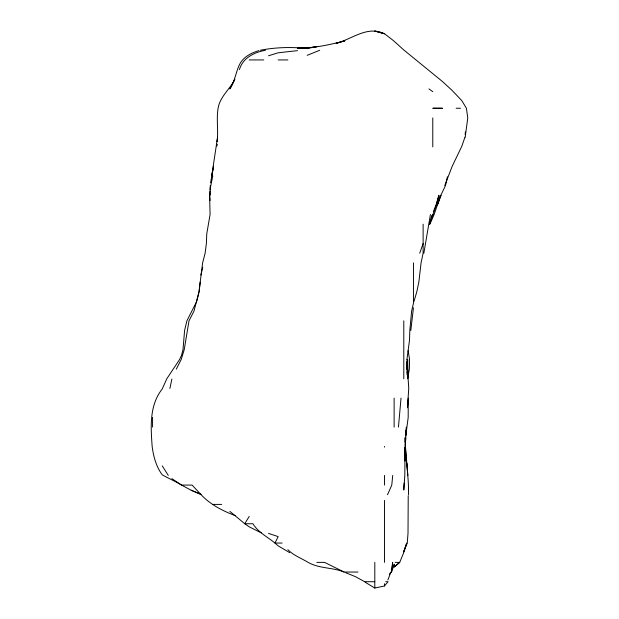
<?xml version="1.0" encoding="UTF-8"?>
<svg xmlns="http://www.w3.org/2000/svg" width="619" height="619" viewBox="0 0 619 619"><rect width="100%" height="100%" fill="white"/><g stroke="black" fill="none" stroke-linecap="round" stroke-linejoin="round"><path stroke-width="0.93" d="M407.016 359.469L406.946 369.133L407.704 378.797L407 371.764M210.321 189.94L210.545 185.545L209.609 195.209L210.081 214.53L206.761 233.858L206.367 243.522L205.129 253.179L202.63 262.843L198.978 291.835L193.971 311.156L189.012 320.82L184.191 349.805L181.197 359.469L176.322 369.133M405.638 437.734L405.414 446.431L405.615 437.734C404.664 456.822 409.113 475.647 408.455 494.743M404.826 447.398L404.517 460.923M210.151 191.341L210.058 195.209L210.143 193.453M210.197 189.414L210.282 185.545M407.581 361.403L407.658 359.469L408.099 376.863M405.112 442.036L405.375 437.648M398.45 427.102L401.027 398.118M405.778 435.01L406.404 427.102L404.633 456.095L405.019 447.398L404.811 475.415L403.789 490.055L404.137 483.145M408.107 399.874L407.441 407.782L408.749 388.453L407.503 369.133L408.022 377.041M465.155 134.602L465.38 131.963M258.858 50.611C251.128 52.963 243.282 56.971 239.53 64.508C235.746 72.462 234.872 81.46 229.866 88.919L234.849 79.255C229.897 89.345 219.923 96.688 218.097 108.248C216.255 119.32 218.476 130.524 217.161 141.627L217.571 137.232M392.732 475.415L391.773 485.079L387.533 494.743M199.14 291.835L200.177 282.171M465.186 137.232L467.763 117.912L466.416 108.248L461.766 100.58L452.102 90.42L442.446 81.515L403.789 49.969L393.413 40.606L384.469 33.689L374.805 31.066L384.469 33.782C367.462 25.271 352.103 39.129 336.156 43.338L344.907 40.854C329.447 44.792 313.516 48.398 297.507 48.135L307.171 48.522L316.827 46.611L307.171 47.996L301.368 48.058M391.541 572.041L392.67 562.377L391.541 572.041L394.125 564.543M200.881 275.091L202.723 267.238M210.545 182.868L213.594 166.217L211.744 175.881L217.563 137.232M410.815 330.484L413.453 307.767M405.762 435.892L408.184 417.446L408.254 398.118M406.938 359.469L409.523 340.141L409.809 330.484L411.612 311.156L413.453 303.279L413.453 262.843M210.545 187.023L212.766 175.881M430.429 214.53L423.853 253.179M407.89 377.041L409.368 369.133L409.592 359.469L408.083 350.687M169.885 388.453L171.896 379.021M447.405 176.763L445.51 185.545L441.231 194.443M198.923 292.71L196.703 301.492L186.892 320.82L184.594 330.484L182.984 349.805L181.553 355.236L179.595 359.469L166.79 378.797L162.232 388.949C149.218 405.46 150.757 426.816 152.15 446.431C153.481 456.489 156.112 466.548 162.232 474.827C168.53 478.41 175.324 481.28 181.553 485.079L192.091 485.079L201.129 494.743C210.522 504.694 222.585 510.861 235.205 515.604M239.437 69.599L239.53 69.235C243.105 57.737 254.409 52.244 265.458 50.271M413.956 301.492L416.796 291.835L418.831 282.171L421.067 262.843L423.117 253.179L423.117 224.194M403.789 552.334L406.729 543.056L403.789 551.444L407.263 543.056L408.006 533.392L408.223 495.711M429.586 224.194L436.325 204.874L438.91 195.209L436.109 204.874L433.447 211.574M431.01 218.043L431.923 215.412M464.931 137.232L461.766 146.363L452.102 166.488L444.782 185.545M419.736 253.179L423.117 243.522M387.889 579.949L390.914 572.041L389.428 574.27M441.146 195.209L437.416 204.874L440.682 195.209L434.112 214.53L429.911 224.194M403.673 552.721L399.719 562.377L394.125 567.058L394.125 564.203M439.66 197.84L440.829 195.209M249.194 516.463L244.76 523.728L249.194 526.831L261.241 532.835M365.14 582.208L374.805 588.05L384.469 585.969L388.082 581.705L385.73 581.705M394.125 567.058L399.719 562.377L395.185 562.377M307.171 55.339L319.714 50.271M268.514 55.78L278.179 52.793L297.507 50.642M260.22 50.271C275.579 47.245 291.588 46.874 307.171 48.522L301.02 48.251M249.194 59.935L263.733 59.935M278.179 59.935L287.843 59.935M456.164 108.248L460.536 108.248M212.425 504.408L221.679 504.408M282.109 543.056L274.96 543.056C267.377 536.82 258.216 532.379 252.9 523.728L244.76 523.728L229.866 511.379M316.827 562.377L324.565 562.377L344.094 572.041L357.975 572.041M365.14 581.705L374.805 581.705M344.094 572.041C332.511 567.259 319.226 568.753 308.154 562.377C301.345 558.261 293.483 555.436 287.843 549.649M268.514 533.392L278.179 536.611L274.96 543.056L278.179 545.857L289.777 552.721M345.82 572.761L355.476 576.668L364.676 581.705M171.896 478.634L181.553 485.095L191.217 490.256L200.881 494.202M191.217 490.256L200.881 494.496M428.959 88.919L432.782 91.674M162.232 465.852L168.275 475.415M405.801 456.969L406.938 465.759L405.716 456.095L406.938 465.759M406.559 362.107L407.271 369.133L406.59 362.107M209.609 195.209L210.12 200.479M407.867 475.415L405.383 446.431L405.182 437.734L405.383 446.431M405.12 448.187L405.437 452.582M406.505 362.37L406.737 369.133M432.782 117.912L432.782 146.896M403.789 320.82L403.789 378.797M394.125 398.118L394.125 427.102M384.469 446.431L384.469 447.142M384.469 475.415L384.469 485.079M384.469 500.431L384.469 562.377M384.469 583.694L384.469 585.969M374.805 562.377L374.805 588.05M152.568 417.446L152.568 427.102M405.824 430.971L405.77 432.905L405.816 430.971M216.921 144.258L216.766 146.014L216.929 144.258M432.782 214.53L429.3 224.194L432.805 214.53M442.446 108.248L432.782 108.248L442.446 108.255"/></g></svg>
